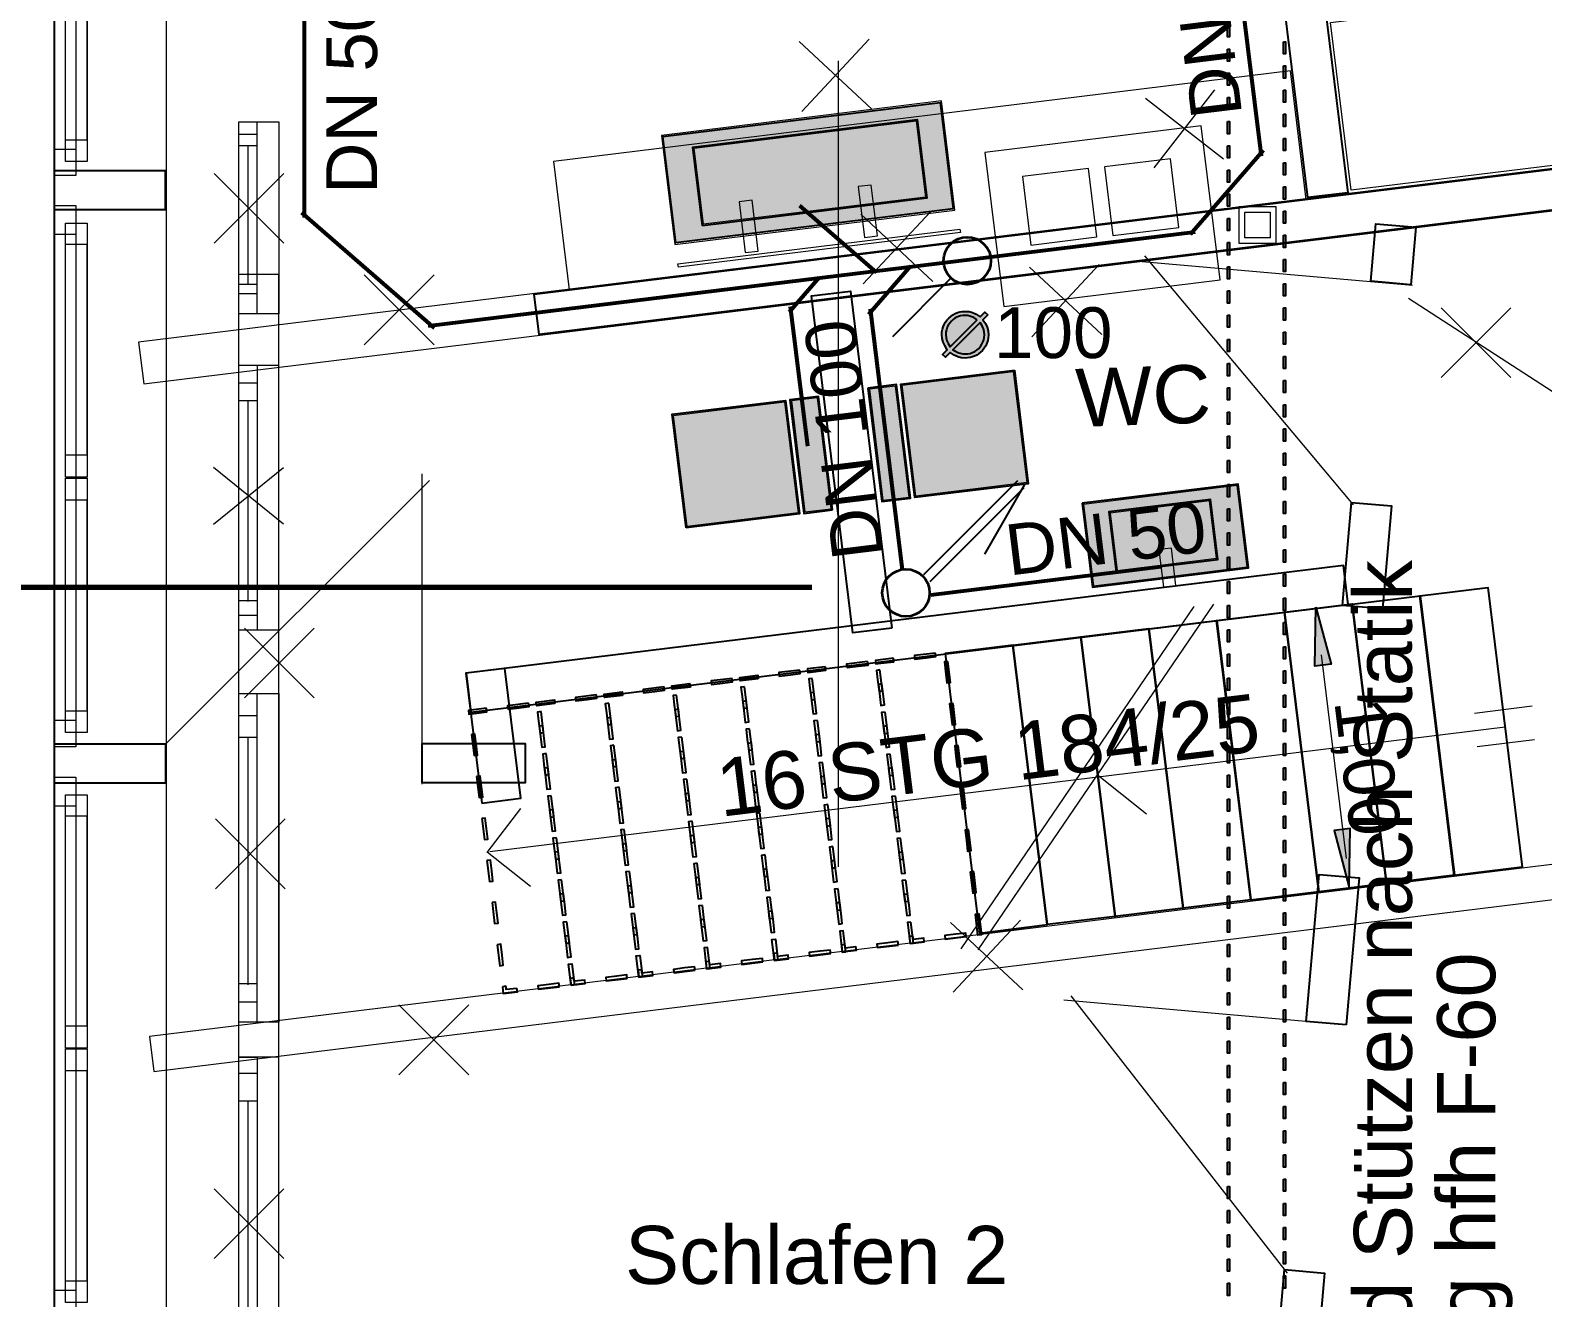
# Model space of a CAD drawing. Header units: millimetres. Extents: x 1501 to 41669, y -38 to 29710.
# Drawn here: x 5437 to 10729, y 13522 to 17957 of the extents above; entities that cross this region are included whole.
import ezdxf

# ---------------------------------------------------------------- set-up
doc = ezdxf.new("R2010")
doc.units = ezdxf.units.MM
doc.header["$LTSCALE"] = 50
for name, pattern in [('PDF_56-4_56-4_0-0_0-0', [112.8, 56.4, -56.4, 0, 0]), ('PDF_564-4_176-4_70-6_176-4', [987.8, 564.4, -176.4, 70.6, -176.4]), ('PDF_84-7_84-7_0-0_0-0', [169.4, 84.7, -84.7, 0, 0]), ('PDF_91-7_91-7_0-0_0-0', [183.4, 91.7, -91.7, 0, 0])]:
    doc.linetypes.add(name, pattern=pattern)
for name, color, linetype in [('00_Wand_Bestand', 7, 'Continuous'), ('03_Sanitaer', 5, 'Continuous'), ('05_Linien_stark', 7, 'Continuous'), ('06_Linien_fein', 3, 'Continuous'), ('07_Bemassung', 6, 'Continuous'), ('08_Schnittlinie', 1, 'Continuous'), ('10_Text', 7, 'Continuous')]:
    doc.layers.add(name, color=color, linetype=linetype)
doc.styles.add('PLAN', font='arial.ttf')

msp = doc.modelspace()

# ---------------------------------------------------------------- hatches: boundary and pattern name
at = {"layer": '00_Wand_Bestand'}
for points in [[(8787.5, 16960.4), (8770.6, 16943.3), (8779.7, 16930), (8785.5, 16917.8), (8788.7, 16905), (8789.7, 16890.2), (8789.1, 16880.3), (8787.4, 16870.8), (8784.4, 16861.6), (8780.2, 16852.8), (8774.9, 16844.4), (8768.4, 16836.4), (8762.1, 16830.2), (8755.5, 16824.8), (8748.6, 16820.2), (8741.2, 16816.4), (8733.5, 16813.5), (8725.4, 16811.5), (8717, 16810.2), (8708.1, 16809.8), (8694.3, 16810.8), (8682.1, 16813.9), (8669.9, 16819.8), (8655.9, 16828.9), (8639, 16812.3), (8628.6, 16822.3), (8645.7, 16839), (8636.6, 16853.1), (8630.8, 16865.5), (8627.6, 16878), (8626.6, 16892.1), (8627.1, 16901.3), (8628.5, 16910.2), (8631, 16918.7), (8634.4, 16926.8), (8638.8, 16934.6), (8644.2, 16942), (8650.6, 16949.1), (8657.7, 16955.4), (8665.1, 16960.8), (8672.9, 16965.2), (8681, 16968.7), (8689.5, 16971.1), (8698.4, 16972.6), (8707.6, 16973.1), (8721.8, 16972), (8734.4, 16968.8), (8746.8, 16962.9), (8760.5, 16953.8), (8777.2, 16970.6)], [(8750.4, 16943.7), (8738.1, 16951), (8727.8, 16955.6), (8718.1, 16958.1), (8707.6, 16958.9), (8699.9, 16958.5), (8692.5, 16957.3), (8685.5, 16955.3), (8678.7, 16952.4), (8672.3, 16948.7), (8666.2, 16944.3), (8660.3, 16939), (8654.3, 16932.1), (8649.3, 16924.9), (8645.5, 16917.2), (8642.7, 16909), (8641, 16900.5), (8640.5, 16891.5), (8641.3, 16880.3), (8643.8, 16870.4), (8648.4, 16860.3), (8655.6, 16848.8)], [(8760.8, 16933.7), (8665.7, 16838.8), (8674.1, 16833.4), (8682.5, 16829.3), (8691, 16826.4), (8699.6, 16824.6), (8708.3, 16824), (8717.3, 16824.6), (8725.8, 16826.2), (8733.9, 16828.9), (8741.6, 16832.8), (8748.9, 16837.7), (8755.7, 16843.7), (8761.8, 16850.5), (8766.7, 16857.7), (8770.6, 16865.3), (8773.3, 16873.3), (8775, 16881.8), (8775.5, 16890.7), (8774.7, 16902), (8772.3, 16912.1), (8767.8, 16922.2)], [(9934.9, 15938.6), (9988.4, 15738.7), (9931.3, 15731.7)], [(10052.4, 14957.7), (10056, 15164), (9999, 15157)]]:
    msp.add_hatch(color=7, dxfattribs=at).paths.add_polyline_path(points)
at = {"layer": '03_Sanitaer'}
for points in [[(7696.4, 17212.7), (7650.8, 17584.5), (8621.3, 17703.7), (8666.9, 17331.8)], [(7788.7, 17272.7), (7754.9, 17548), (8540.9, 17644.5), (8574.7, 17369.2)], [(8880.5, 16767.2), (8929.3, 16370.2), (8532.2, 16321.4), (8483.5, 16718.4)], [(8244.1, 16278.7), (8195.4, 16675.7), (8095.2, 16663.5), (8143.9, 16266.4)], [(8368.2, 16704.3), (8417, 16307.3), (8517.1, 16319.5), (8468.4, 16716.6)], [(7731.8, 16215.8), (7683.1, 16612.8), (8080.1, 16661.6), (8128.8, 16264.6)], [(9117.5, 16301.5), (9153.5, 16008.2), (9699.4, 16075.3), (9663.4, 16368.5)], [(9236.4, 16061.6), (9592.4, 16105.3), (9566.6, 16314.9), (9210.7, 16271.2)]]:
    msp.add_hatch(color=7, dxfattribs=at).paths.add_polyline_path(points)

# ---------------------------------------------------------------- linework, layer by layer
at = {"layer": '00_Wand_Bestand'}
for points in [[(8787.5, 16960.4), (8770.6, 16943.3), (8779.7, 16930), (8785.5, 16917.8), (8788.7, 16905), (8789.7, 16890.2), (8789.1, 16880.3), (8787.4, 16870.8), (8784.4, 16861.6), (8780.2, 16852.8), (8774.9, 16844.4), (8768.4, 16836.4), (8762.1, 16830.2), (8755.5, 16824.8), (8748.6, 16820.2), (8741.2, 16816.4), (8733.5, 16813.5), (8725.4, 16811.5), (8717, 16810.2), (8708.1, 16809.8), (8694.3, 16810.8), (8682.1, 16813.9), (8669.9, 16819.8), (8655.9, 16828.9), (8639, 16812.3), (8628.6, 16822.3), (8645.7, 16839), (8636.6, 16853.1), (8630.8, 16865.5), (8627.6, 16878), (8626.6, 16892.1), (8627.1, 16901.3), (8628.5, 16910.2), (8631, 16918.7), (8634.4, 16926.8), (8638.8, 16934.6), (8644.2, 16942), (8650.6, 16949.1), (8657.7, 16955.4), (8665.1, 16960.8), (8672.9, 16965.2), (8681, 16968.7), (8689.5, 16971.1), (8698.4, 16972.6), (8707.6, 16973.1), (8721.8, 16972), (8734.4, 16968.8), (8746.8, 16962.9), (8760.5, 16953.8), (8777.2, 16970.6)], [(8750.4, 16943.7), (8738.1, 16951), (8727.8, 16955.6), (8718.1, 16958.1), (8707.6, 16958.9), (8699.9, 16958.5), (8692.5, 16957.3), (8685.5, 16955.3), (8678.7, 16952.4), (8672.3, 16948.7), (8666.2, 16944.3), (8660.3, 16939), (8654.3, 16932.1), (8649.3, 16924.9), (8645.5, 16917.2), (8642.7, 16909), (8641, 16900.5), (8640.5, 16891.5), (8641.3, 16880.3), (8643.8, 16870.4), (8648.4, 16860.3), (8655.6, 16848.8)], [(8760.8, 16933.7), (8665.7, 16838.8), (8674.1, 16833.4), (8682.5, 16829.3), (8691, 16826.4), (8699.6, 16824.6), (8708.3, 16824), (8717.3, 16824.6), (8725.8, 16826.2), (8733.9, 16828.9), (8741.6, 16832.8), (8748.9, 16837.7), (8755.7, 16843.7), (8761.8, 16850.5), (8766.7, 16857.7), (8770.6, 16865.3), (8773.3, 16873.3), (8775, 16881.8), (8775.5, 16890.7), (8774.7, 16902), (8772.3, 16912.1), (8767.8, 16922.2)], [(9934.9, 15938.6), (9988.4, 15738.7), (9931.3, 15731.7)], [(10052.4, 14957.7), (10056, 15164), (9999, 15157)]]:
    msp.add_lwpolyline(points, close=True, dxfattribs=at)
at = {"layer": '03_Sanitaer'}
for points in [[(7696.4, 17212.7), (7650.8, 17584.5), (8621.3, 17703.7), (8666.9, 17331.8)], [(7788.7, 17272.7), (7754.9, 17548), (8540.9, 17644.5), (8574.7, 17369.2)], [(8880.5, 16767.2), (8929.3, 16370.2), (8532.2, 16321.4), (8483.5, 16718.4)], [(8244.1, 16278.7), (8195.4, 16675.7), (8095.2, 16663.5), (8143.9, 16266.4)], [(8368.2, 16704.3), (8417, 16307.3), (8517.1, 16319.5), (8468.4, 16716.6)], [(7731.8, 16215.8), (7683.1, 16612.8), (8080.1, 16661.6), (8128.8, 16264.6)], [(9117.5, 16301.5), (9153.5, 16008.2), (9699.4, 16075.3), (9663.4, 16368.5)], [(9236.4, 16061.6), (9592.4, 16105.3), (9566.6, 16314.9), (9210.7, 16271.2)]]:
    msp.add_lwpolyline(points, close=True, dxfattribs=at)
at = {"layer": '05_Linien_stark', "lineweight": 53}
for p, q in [((6396.3, 17300.9), (6396.3, 18532.2)), ((6385.8, 17318.8), (6850, 16915.3)), ((8128.1, 17343.7), (8396.9, 17110)), ((8371, 16963.6), (8517.9, 17132.5)), ((8093.9, 16971.5), (8199.2, 17092.6)), ((8157.6, 16501.1), (8097.6, 16990.2)), ((8488.7, 16069), (8376.6, 16981.7)), ((8587.8, 15981.9), (9394.4, 16080.9))]:
    msp.add_line(p, q, dxfattribs=at)
at = {"layer": '05_Linien_stark', "lineweight": 25}
for p, q in [((8454.7, 16885.5), (8656.8, 17087.6)), ((8586.3, 16028.5), (8915, 16357.2)), ((8777.1, 16123.9), (8917.6, 16367.1))]:
    msp.add_line(p, q, dxfattribs=at)
at = {"layer": '05_Linien_stark', "lineweight": 15}
for p, q in [((9953.8, 15771.7), (10041.4, 15058.5)), ((10692.1, 15591.4), (10491, 15566.7)), ((10700.9, 15473.9), (10499.8, 15449.2))]:
    msp.add_line(p, q, dxfattribs=at)
at = {"layer": '05_Linien_stark', "lineweight": 20}
for points in [[(5521, 19335.4), (5596.1, 19335.4), (5596.1, 17539.6), (5521, 17539.6)], [(5521.4, 19356.5), (5913.2, 19356.5), (5913.2, 7453), (5521.4, 7453)], [(5521, 19235.3), (5596.1, 19235.3), (5596.1, 17447.9), (5521, 17447.9)], [(5560.8, 18384.7), (5635.8, 18384.7), (5635.8, 17497.9), (5560.8, 17497.9)], [(5560.5, 18309.1), (5635.5, 18309.1), (5635.5, 17571.9), (5560.5, 17571.9)], [(5521, 17343.9), (5596.1, 17343.9), (5596.1, 15541.4), (5521, 15541.4)], [(5560.8, 17282), (5635.8, 17282), (5635.8, 16392.7), (5560.8, 16392.7)], [(5521, 17243.4), (5596.1, 17243.4), (5596.1, 15449.4), (5521, 15449.4)], [(5560.5, 17207.8), (5635.5, 17207.8), (5635.5, 16469.4), (5560.5, 16469.4)], [(5560.8, 16389.6), (5635.8, 16389.6), (5635.8, 15499.6), (5560.8, 15499.6)], [(5560.5, 16313.8), (5635.5, 16313.8), (5635.5, 15573.8), (5560.5, 15573.8)], [(5521, 15343.6), (5596.1, 15343.6), (5596.1, 13547.8), (5521, 13547.8)], [(5521, 15243.5), (5596.1, 15243.5), (5596.1, 13456.1), (5521, 13456.1)], [(5560.8, 15281.9), (5635.8, 15281.9), (5635.8, 14395.9), (5560.8, 14395.9)], [(5560.5, 15208), (5635.5, 15208), (5635.5, 14472.4), (5560.5, 14472.4)], [(5560.8, 14392.8), (5635.8, 14392.8), (5635.8, 13506.1), (5560.8, 13506.1)], [(5560.5, 14317.3), (5635.5, 14317.3), (5635.5, 13580.1), (5560.5, 13580.1)]]:
    msp.add_lwpolyline(points, close=True, dxfattribs=at)
at = {"layer": '05_Linien_stark', "lineweight": 18}
for points in [[(12359.8, 18274.7), (12431.9, 17688), (10058.5, 17396.5), (9986.5, 17983.3)], [(7645.9, 17588.8), (7692.8, 17207), (8672.7, 17327.3), (8625.8, 17709.1)], [(7792.5, 17277.6), (7759.8, 17544.1), (8537.1, 17639.6), (8569.8, 17373.1)], [(8355.6, 17231.9), (8401.3, 17237.5), (8379.5, 17415), (8333.8, 17409.4)], [(7938.9, 17178.6), (7984.5, 17184.2), (7962.7, 17361.7), (7917.1, 17356.1)], [(8876.7, 16762.3), (8924.4, 16374), (8536.1, 16326.3), (8488.4, 16714.6)], [(8239.2, 16282.6), (8191.6, 16670.8), (8100.1, 16659.6), (8147.8, 16271.3)], [(8373.1, 16700.4), (8420.8, 16312.2), (8512.2, 16323.4), (8464.6, 16711.6)], [(7735.7, 16220.7), (7688, 16609), (8076.3, 16656.7), (8123.9, 16268.4)], [(9240.2, 16066.5), (9587.5, 16109.2), (9562.8, 16310), (9215.6, 16267.4)]]:
    msp.add_lwpolyline(points, close=True, dxfattribs=at)
at = {"layer": '05_Linien_stark', "lineweight": 25}
for points in [[(10047.4, 17388), (9907.9, 17370.9), (9812, 18151.3), (9951.6, 18168.4)], [(5521.9, 17465.5), (5909.5, 17465.5), (5909.5, 17327.9), (5521.9, 17327.9)], [(10267.4, 17066.2), (10127.3, 17078.4), (10144.9, 17279.7), (10284.9, 17267.5)], [(8452.3, 15864.5), (8315.7, 15847.8), (8170.9, 17027.2), (8307.5, 17044)], [(10168.5, 15932.2), (10028.4, 15944.4), (10060, 16304.8), (10200, 16292.5)], [(10419.4, 14999.9), (10299.3, 15977.8), (10536.6, 16007), (10656.7, 15029)], [(9945.7, 14942.2), (9825.6, 15920.2), (10062.9, 15949.3), (10183, 14971.3)], [(10182.9, 14971.3), (10062.9, 15949.2), (10300.1, 15978.4), (10420.2, 15000.4)], [(8995.7, 14827.4), (8875.6, 15805.4), (9112.9, 15834.5), (9233, 14856.5)], [(9233.4, 14856.2), (9113.3, 15834.1), (9350.6, 15863.3), (9470.7, 14885.3)], [(8996, 14827.4), (8875.9, 15805.3), (8638.6, 15776.2), (8758.7, 14798.2)], [(7016.7, 15252.8), (7153.3, 15269.6), (7097.6, 15723.7), (6960.9, 15707)], [(5522.2, 15460.5), (5909.8, 15460.5), (5909.8, 15322.8), (5522.2, 15322.8)], [(6807.9, 15460.9), (7168.7, 15460.9), (7168.7, 15323.2), (6807.9, 15323.2)], [(10041.5, 14476.5), (9901.5, 14488.8), (9946.5, 15003.1), (10086.5, 14990.8)]]:
    msp.add_lwpolyline(points, close=True, dxfattribs=at)
at = {"layer": '05_Linien_stark', "lineweight": 15}
for points in [[(6167, 17636.2), (6307.1, 17636.2), (6307.1, 16964.2), (6167, 16964.2)], [(6167.2, 17636.1), (6230.1, 17636.1), (6230.1, 16964.1), (6167.2, 16964.1)], [(6167.2, 17592.9), (6230.1, 17592.9), (6230.1, 17034.7), (6167.2, 17034.7)], [(8777.2, 17528.7), (8843.3, 16990.1), (9600.5, 17083.1), (9534.4, 17621.7)], [(6167.2, 17553.2), (6230.1, 17553.2), (6230.1, 17067), (6167.2, 17067)], [(8908.9, 17445), (8938.3, 17205), (9169, 17233.3), (9139.5, 17473.3)], [(9195.6, 17478.6), (9225.1, 17238.6), (9455.8, 17266.9), (9426.3, 17506.9)], [(6166.3, 17103.5), (6305.6, 17103.5), (6305.6, 7017.4), (6166.3, 7017.4)], [(6166.6, 16784.9), (6305.5, 16784.9), (6305.5, 15858), (6166.6, 15858)], [(6166.8, 16785.1), (6230.7, 16785.1), (6230.7, 15857.7), (6166.8, 15857.7)], [(6166.9, 16723), (6230.7, 16723), (6230.7, 15909.2), (6166.9, 15909.2)], [(6166.9, 16661.2), (6230.7, 16661.2), (6230.7, 15960.9), (6166.9, 15960.9)], [(6166.3, 15636.1), (6230.1, 15636.1), (6230.1, 14486.5), (6166.3, 14486.5)], [(6167.2, 15636.3), (6306.9, 15636.3), (6306.9, 14486.4), (6167.2, 14486.4)], [(6167.1, 15559.7), (6230.1, 15559.7), (6230.1, 14556.7), (6167.1, 14556.7)], [(6166.3, 15483.1), (6230.1, 15483.1), (6230.1, 14620), (6166.3, 14620)], [(5854.2, 14435.9), (5869.1, 14313.9), (11137.2, 14960.7), (11122.3, 15082.7)], [(6166.3, 14365.2), (6305.3, 14365.2), (6305.3, 13190.7), (6166.3, 13190.7)], [(6166.7, 14364.2), (6231.1, 14364.2), (6231.1, 13191), (6166.7, 13191)], [(6166.4, 14308.4), (6231.1, 14308.4), (6231.1, 13291.6), (6166.4, 13291.6)], [(6166.3, 14210.6), (6231.1, 14210.6), (6231.1, 13329.4), (6166.3, 13329.4)]]:
    msp.add_lwpolyline(points, close=True, dxfattribs=at)
at = {"layer": '05_Linien_stark', "lineweight": 35}
for centre in [(8715.5, 17150.1), (8501.1, 15988.3)]:
    msp.add_circle(centre, 82.8, dxfattribs=at)
at = {"layer": '06_Linien_fein', "lineweight": 9}
for p, q in [((5597.7, 17568.5), (5597.7, 18311.4)), ((6199, 17066.6), (6199, 17550)), ((5597.7, 16467.2), (5597.7, 17210.7)), ((6199.7, 15957.7), (6199.7, 16659.7)), ((6834.1, 16381.7), (5911.9, 15459.5)), ((6806.7, 16404.3), (6806.7, 15318.5)), ((5597.7, 15570.4), (5597.7, 16316)), ((6199, 14617.2), (6199, 15481.1)), ((5597.7, 14470.1), (5597.7, 15210.9)), ((5597.7, 13576.7), (5597.7, 14319.5)), ((6200, 13326.7), (6200, 14212.4))]:
    msp.add_line(p, q, dxfattribs=at)
at = {"layer": '06_Linien_fein', "lineweight": 5}
for p, q in [((8380.4, 17681.4), (8127.8, 17916.9)), ((8380.4, 17681.4), (8127.8, 17916.9)), ((8136.3, 17672.8), (8371.9, 17925.4)), ((8136.3, 17672.8), (8371.9, 17925.4)), ((9369.5, 17475.5), (9582.2, 17747.7)), ((9369.5, 17475.5), (9582.2, 17747.7)), ((6080.2, 17211.4), (6324.4, 17455.7)), ((6324.4, 17211.4), (6080.2, 17455.7)), ((6080.2, 17211.4), (6324.4, 17455.7)), ((6324.4, 17211.4), (6080.2, 17455.7)), ((8595.4, 17077.5), (8342.7, 17313)), ((8595.4, 17077.5), (8342.7, 17313)), ((8351.3, 17068.9), (8586.9, 17321.6)), ((8351.3, 17068.9), (8586.9, 17321.6)), ((6605.6, 16856), (6849.8, 17100.3)), ((6849.8, 16856), (6605.6, 17100.3)), ((6605.6, 16856), (6849.8, 17100.3)), ((6849.8, 16856), (6605.6, 17100.3)), ((9186.2, 16892.5), (8933.6, 17128.1)), ((9186.2, 16892.5), (8933.6, 17128.1)), ((8942.1, 16884), (9177.7, 17136.6)), ((8942.1, 16884), (9177.7, 17136.6)), ((10373.5, 16741.2), (10617.8, 16985.4)), ((10617.8, 16741.2), (10373.5, 16985.4)), ((10373.5, 16741.2), (10617.8, 16985.4)), ((10617.8, 16741.2), (10373.5, 16985.4)), ((6078.5, 16228.2), (6322.7, 16426.7)), ((6322.7, 16228.2), (6078.5, 16426.7)), ((6078.5, 16228.2), (6322.7, 16426.7)), ((6322.7, 16228.2), (6078.5, 16426.7)), ((6186.6, 15621), (6430.9, 15865.2)), ((6430.9, 15621), (6186.6, 15865.2)), ((6186.6, 15621), (6430.9, 15865.2)), ((6430.9, 15621), (6186.6, 15865.2)), ((6085.3, 14953), (6329.5, 15197.2)), ((6329.5, 14953), (6085.3, 15197.2)), ((6085.3, 14953), (6329.5, 15197.2)), ((6329.5, 14953), (6085.3, 15197.2)), ((8665.8, 14591.1), (8901.4, 14843.7)), ((8665.8, 14591.1), (8901.4, 14843.7)), ((6726.8, 14302.2), (6971.1, 14546.4)), ((6971.1, 14302.2), (6726.8, 14546.4)), ((6726.8, 14302.2), (6971.1, 14546.4)), ((6971.1, 14302.2), (6726.8, 14546.4)), ((6080.3, 13659.4), (6324.5, 13903.7)), ((6324.5, 13659.4), (6080.3, 13903.7)), ((6080.3, 13659.4), (6324.5, 13903.7)), ((6324.5, 13659.4), (6080.3, 13903.7))]:
    msp.add_line(p, q, dxfattribs=at)
at = {"layer": '06_Linien_fein', "lineweight": 13}
for p, q in [((9577, 15948.4), (8752.3, 14738.9)), ((9343, 15213.8), (9170.5, 15351.9))]:
    msp.add_line(p, q, dxfattribs=at)
at = {"layer": '06_Linien_fein', "lineweight": 9}
msp.add_lwpolyline([(7704.8, 17127.4), (7703.2, 17139.9), (8690, 17261), (8691.5, 17248.6)], close=True, dxfattribs=at)
at = {"layer": '07_Bemassung', "lineweight": 15}
for p, q in [((5523.1, 2480.9), (5523.1, 29710.1)), ((7045.6, 15083.8), (10597.6, 15519.9))]:
    msp.add_line(p, q, dxfattribs=at)
at = {"layer": '07_Bemassung', "linetype": 'PDF_56-4_56-4_0-0_0-0', "lineweight": 9}
for p, q in [((5529.3, 20091.5), (11010.2, 16532.2)), ((8265.7, 9390.1), (8265.7, 18307.1))]:
    msp.add_line(p, q, dxfattribs=at)
at = {"layer": '07_Bemassung', "lineweight": 53}
for p, q in [((9745.1, 17515.6), (9519, 19357.2)), ((9750.8, 17535.6), (9495.8, 17242.2)), ((9513.4, 17250.4), (6829.2, 16920.8))]:
    msp.add_line(p, q, dxfattribs=at)
at = {"layer": '07_Bemassung', "lineweight": 5}
for p, q in [((9611.9, 17505.3), (9339.7, 17717.9)), ((9611.9, 17505.3), (9339.7, 17717.9)), ((8909.9, 14599.7), (8657.3, 14835.2)), ((8909.9, 14599.7), (8657.3, 14835.2))]:
    msp.add_line(p, q, dxfattribs=at)
at = {"layer": '07_Bemassung', "lineweight": 9}
for p, q in [((10273, 17064.1), (9301.4, 17149.1)), ((9335.6, 17167.3), (10066.1, 16296.7)), ((10019.6, 14478.6), (9053.6, 14563.1)), ((9077.7, 14578.4), (9835.3, 13608.7))]:
    msp.add_line(p, q, dxfattribs=at)
at = {"layer": '07_Bemassung', "lineweight": 13}
msp.add_line((9508.5, 15940), (8692.7, 14743.4), dxfattribs=at)
at = {"layer": '07_Bemassung', "linetype": 'PDF_84-7_84-7_0-0_0-0', "lineweight": 15}
for p, q in [((7035.5, 15080.3), (7153.2, 15233.7)), ((7036.1, 15082.6), (7187.3, 14962.3))]:
    msp.add_line(p, q, dxfattribs=at)
at = {"layer": '07_Bemassung'}
for points in [[(9626.2, 17975.6), (9633.3, 17975.6), (9633.3, 17933.3), (9626.2, 17933.3)], [(9626.2, 17890.9), (9633.3, 17890.9), (9633.3, 17848.6), (9626.2, 17848.6)], [(9822.2, 17916.4), (9829.2, 17916.4), (9829.2, 17874.1), (9822.2, 17874.1)], [(9626.2, 17806.3), (9633.3, 17806.3), (9633.3, 17763.9), (9626.2, 17763.9)], [(9822.2, 17831.7), (9829.2, 17831.7), (9829.2, 17789.4), (9822.2, 17789.4)], [(9822.2, 17747.1), (9829.2, 17747.1), (9829.2, 17704.7), (9822.2, 17704.7)], [(9626.2, 17721.6), (9633.3, 17721.6), (9633.3, 17679.3), (9626.2, 17679.3)], [(9626.2, 17636.9), (9633.3, 17636.9), (9633.3, 17594.6), (9626.2, 17594.6)], [(9822.2, 17662.4), (9829.2, 17662.4), (9829.2, 17620.1), (9822.2, 17620.1)], [(9822.2, 17577.7), (9829.2, 17577.7), (9829.2, 17535.4), (9822.2, 17535.4)], [(9626.2, 17552.3), (9633.3, 17552.3), (9633.3, 17509.9), (9626.2, 17509.9)], [(9626.2, 17467.6), (9633.3, 17467.6), (9633.3, 17425.3), (9626.2, 17425.3)], [(9822.2, 17493.1), (9829.2, 17493.1), (9829.2, 17450.8), (9822.2, 17450.8)], [(9626.2, 17383), (9633.3, 17383), (9633.3, 17340.7), (9626.2, 17340.7)], [(9822.2, 17408.4), (9829.2, 17408.4), (9829.2, 17366.1), (9822.2, 17366.1)], [(9822.2, 17323.7), (9829.2, 17323.7), (9829.2, 17281.4), (9822.2, 17281.4)], [(9626.2, 17298.3), (9633.3, 17298.3), (9633.3, 17255.9), (9626.2, 17255.9)], [(9626.2, 17213.6), (9633.3, 17213.6), (9633.3, 17171.3), (9626.2, 17171.3)], [(9822.2, 17239.1), (9829.2, 17239.1), (9829.2, 17196.7), (9822.2, 17196.7)], [(9822.2, 17154.4), (9829.2, 17154.4), (9829.2, 17112.1), (9822.2, 17112.1)], [(9626.2, 17128.9), (9633.3, 17128.9), (9633.3, 17086.6), (9626.2, 17086.6)], [(9626.2, 17044.3), (9633.3, 17044.3), (9633.3, 17001.9), (9626.2, 17001.9)], [(9822.2, 17069.7), (9829.2, 17069.7), (9829.2, 17027.4), (9822.2, 17027.4)], [(9626.2, 16959.6), (9633.3, 16959.6), (9633.3, 16917.3), (9626.2, 16917.3)], [(9822.2, 16985.1), (9829.2, 16985.1), (9829.2, 16942.7), (9822.2, 16942.7)], [(9822.2, 16900.4), (9829.2, 16900.4), (9829.2, 16858.1), (9822.2, 16858.1)], [(9626.2, 16874.9), (9633.3, 16874.9), (9633.3, 16832.6), (9626.2, 16832.6)], [(9626.2, 16790.3), (9633.3, 16790.3), (9633.3, 16747.9), (9626.2, 16747.9)], [(9822.2, 16815.7), (9829.2, 16815.7), (9829.2, 16773.4), (9822.2, 16773.4)], [(9822.2, 16731.1), (9829.2, 16731.1), (9829.2, 16688.7), (9822.2, 16688.7)], [(9626.2, 16705.6), (9633.3, 16705.6), (9633.3, 16663.3), (9626.2, 16663.3)], [(9626.2, 16620.9), (9633.3, 16620.9), (9633.3, 16578.6), (9626.2, 16578.6)], [(9822.2, 16646.4), (9829.2, 16646.4), (9829.2, 16604.1), (9822.2, 16604.1)], [(9626.2, 16536.3), (9633.3, 16536.3), (9633.3, 16493.9), (9626.2, 16493.9)], [(9822.2, 16561.7), (9829.2, 16561.7), (9829.2, 16519.4), (9822.2, 16519.4)], [(9822.2, 16477.1), (9829.2, 16477.1), (9829.2, 16434.7), (9822.2, 16434.7)], [(9626.2, 16451.6), (9633.3, 16451.6), (9633.3, 16409.3), (9626.2, 16409.3)], [(9626.2, 16367), (9633.3, 16367), (9633.3, 16324.7), (9626.2, 16324.7)], [(9822.2, 16392.4), (9829.2, 16392.4), (9829.2, 16350.1), (9822.2, 16350.1)], [(9822.2, 16307.7), (9829.2, 16307.7), (9829.2, 16265.4), (9822.2, 16265.4)], [(9626.2, 16282.3), (9633.3, 16282.3), (9633.3, 16240), (9626.2, 16240)], [(9626.2, 16197.7), (9633.3, 16197.7), (9633.3, 16155.3), (9626.2, 16155.3)], [(9822.2, 16223.1), (9829.2, 16223.1), (9829.2, 16180.7), (9822.2, 16180.7)], [(9626.2, 16113), (9633.3, 16113), (9633.3, 16070.7), (9626.2, 16070.7)], [(9822.2, 16138.4), (9829.2, 16138.4), (9829.2, 16096.1), (9822.2, 16096.1)], [(9822.2, 16053.7), (9829.2, 16053.7), (9829.2, 16011.4), (9822.2, 16011.4)], [(9626.2, 16028.3), (9633.3, 16028.3), (9633.3, 15986), (9626.2, 15986)], [(9626.2, 15943.6), (9633.3, 15943.6), (9633.3, 15901.3), (9626.2, 15901.3)], [(9822.2, 15969.1), (9829.2, 15969.1), (9829.2, 15926.7), (9822.2, 15926.7)], [(9822.2, 15884.4), (9829.2, 15884.4), (9829.2, 15842.1), (9822.2, 15842.1)], [(9626.2, 15859), (9633.3, 15859), (9633.3, 15816.7), (9626.2, 15816.7)], [(8604.5, 15777.8), (8531, 15768.8), (8532.5, 15756.5), (8571.7, 15761.4), (8606, 15765.6)], [(9626.2, 15774.3), (9633.3, 15774.3), (9633.3, 15732), (9626.2, 15732)], [(9822.2, 15799.7), (9829.2, 15799.7), (9829.2, 15757.4), (9822.2, 15757.4)], [(8130, 15718.2), (8056.4, 15709.1), (8057.9, 15696.8), (8097.2, 15701.7), (8131.5, 15705.9)], [(8219.8, 15729.9), (8156.5, 15722.1), (8157.8, 15711.9), (8159.8, 15712.1), (8158.1, 15709.9), (8176.1, 15712.1), (8221.3, 15717.7)], [(8366.9, 15748), (8293.3, 15738.9), (8294.9, 15726.7), (8334.1, 15731.5), (8368.4, 15735.7)], [(8457.4, 15759.7), (8394.2, 15752), (8395.4, 15741.7), (8397.4, 15742), (8395.7, 15739.7), (8413.7, 15742), (8458.9, 15747.5)], [(8410.3, 15718.5), (8398.1, 15717), (8402, 15684.6), (8407.1, 15643.4), (8419.3, 15645)], [(8647.9, 15748.3), (8635.6, 15746.8), (8639.6, 15714.5), (8644.7, 15673.3), (8657, 15674.8)], [(7747, 15658.6), (7683.7, 15650.8), (7685.4, 15653.1), (7683.5, 15652.9), (7682.2, 15663.1), (7745.4, 15670.9)], [(7892.5, 15688.9), (7819, 15679.9), (7820.5, 15667.6), (7859.7, 15672.5), (7894, 15676.7)], [(7984.4, 15687.9), (7921.1, 15680.1), (7922.9, 15682.3), (7920.9, 15682.1), (7919.6, 15692.3), (7982.9, 15700.1)], [(8173.4, 15688.6), (8161.1, 15687.1), (8165.1, 15654.8), (8170.2, 15613.6), (8182.4, 15615.1)], [(8404.5, 15668.2), (8413.5, 15594.6), (8425.7, 15596.2), (8421, 15635.2), (8416.7, 15669.7)], [(9626.2, 15689.7), (9633.3, 15689.7), (9633.3, 15647.4), (9626.2, 15647.4)], [(9822.2, 15715), (9829.2, 15715), (9829.2, 15672.7), (9822.2, 15672.7)], [(7272.4, 15601.2), (7209.2, 15593.4), (7210.9, 15595.7), (7208.9, 15595.4), (7207.7, 15605.7), (7271, 15613.5)], [(7418, 15631.5), (7344.5, 15622.5), (7346, 15610.2), (7385.2, 15615.1), (7419.5, 15619.3)], [(7509.7, 15629.5), (7446.5, 15621.7), (7448.2, 15623.9), (7446.2, 15623.7), (7445, 15633.9), (7508.2, 15641.7)], [(7655.3, 15659.8), (7581.8, 15650.7), (7583.3, 15638.5), (7622.5, 15643.3), (7656.8, 15647.5)], [(7698.7, 15630.3), (7686.5, 15628.8), (7690.4, 15596.4), (7695.5, 15555.2), (7707.7, 15556.7)], [(7935.9, 15659.4), (7923.7, 15657.9), (7927.6, 15625.6), (7932.7, 15584.4), (7945, 15585.9)], [(8166.8, 15638.4), (8175.9, 15564.8), (8188.1, 15566.3), (8183.3, 15605.4), (8179.1, 15639.8)], [(9822.2, 15630.4), (9829.2, 15630.4), (9829.2, 15588.1), (9822.2, 15588.1)], [(7033.7, 15584.3), (6970.5, 15576.6), (6971.7, 15566.2), (6973.7, 15566.5), (6972, 15564.3), (6990, 15566.5), (7035.2, 15572)], [(7180.8, 15602.4), (7107.3, 15593.3), (7108.8, 15581.1), (7148, 15585.9), (7182.3, 15590.1)], [(7224.2, 15572.8), (7212, 15571.4), (7215.9, 15539), (7221, 15497.8), (7233.2, 15499.3)], [(7461.4, 15602), (7449.2, 15600.5), (7453.2, 15568.2), (7458.2, 15527), (7470.5, 15528.5)], [(7692.5, 15579.3), (7701.5, 15505.8), (7713.8, 15507.3), (7709, 15546.3), (7704.7, 15580.8)], [(7930, 15608.5), (7938.9, 15535), (7951.2, 15536.5), (7946.4, 15575.5), (7942.2, 15610)], [(8428.4, 15571.4), (8416.1, 15569.9), (8420.5, 15534.1), (8425.1, 15496.4), (8437.4, 15497.9)], [(8666, 15601.2), (8653.7, 15599.7), (8658.1, 15564), (8662.7, 15526.2), (8675, 15527.7)], [(9626.2, 15605), (9633.3, 15605), (9633.3, 15562.7), (9626.2, 15562.7)], [(7218, 15521.9), (7227, 15448.4), (7239.3, 15449.9), (7234.5, 15488.9), (7230.3, 15523.4)], [(7455.3, 15550.2), (7464.3, 15476.6), (7476.6, 15478.1), (7471.8, 15517.2), (7467.5, 15551.6)], [(7954, 15512.4), (7941.7, 15510.9), (7946.1, 15475.1), (7950.8, 15437.3), (7963, 15438.8)], [(8191.4, 15541.6), (8179.2, 15540.1), (8183.6, 15504.3), (8188.2, 15466.6), (8200.5, 15468)], [(8422.5, 15521.1), (8431.6, 15447.6), (8443.8, 15449.1), (8439.2, 15486.6), (8434.8, 15522.6)], [(9626.2, 15520.3), (9633.3, 15520.3), (9633.3, 15478), (9626.2, 15478)], [(9822.2, 15545.7), (9829.2, 15545.7), (9829.2, 15503.4), (9822.2, 15503.4)], [(6980.8, 15492.7), (6989.8, 15419.2), (7002, 15420.7), (6997.3, 15459.7), (6993, 15494.2)], [(7479.5, 15454.9), (7467.2, 15453.5), (7471.6, 15417.7), (7476.3, 15379.9), (7488.5, 15381.4)], [(7716.8, 15483.2), (7704.5, 15481.7), (7708.9, 15445.9), (7713.6, 15408.2), (7725.8, 15409.7)], [(7948, 15461.4), (7957, 15387.9), (7969.3, 15389.4), (7964.7, 15426.9), (7960.3, 15463)], [(8184.9, 15491.3), (8193.9, 15417.8), (8206.2, 15419.2), (8201.6, 15456.8), (8197.1, 15492.8)], [(8684, 15454.2), (8671.8, 15452.7), (8676.2, 15416.3), (8680.8, 15379.1), (8693, 15380.7)], [(9822.2, 15461), (9829.2, 15461), (9829.2, 15418.7), (9822.2, 15418.7)], [(7242.3, 15425.8), (7230, 15424.3), (7234.4, 15388.5), (7239, 15350.8), (7251.3, 15352.3)], [(7473.3, 15403.1), (7482.3, 15329.5), (7494.6, 15331.1), (7490, 15368.5), (7485.6, 15404.6)], [(7710.6, 15432.2), (7719.6, 15358.7), (7731.8, 15360.2), (7727.2, 15397.7), (7722.8, 15433.7)], [(8446.4, 15424.4), (8434.1, 15422.8), (8438.6, 15386.4), (8443.2, 15349.3), (8455.4, 15350.8)], [(9626.2, 15435.7), (9633.3, 15435.7), (9633.3, 15393.3), (9626.2, 15393.3)], [(7236, 15374.8), (7245.1, 15301.3), (7257.3, 15302.8), (7252.7, 15340.3), (7248.3, 15376.3)], [(7972, 15365.3), (7959.8, 15363.8), (7964.3, 15327.4), (7968.8, 15290.3), (7981.1, 15291.8)], [(8209.5, 15394.5), (8197.3, 15393), (8201.7, 15356.6), (8206.3, 15319.5), (8218.5, 15321)], [(8440.6, 15374.1), (8449.6, 15300.5), (8461.9, 15302), (8457.3, 15339), (8452.8, 15375.6)], [(9626.2, 15351), (9633.3, 15351), (9633.3, 15308.7), (9626.2, 15308.7)], [(9822.2, 15376.4), (9829.2, 15376.4), (9829.2, 15334.1), (9822.2, 15334.1)], [(6998.8, 15345.7), (7007.9, 15272.1), (7020.1, 15273.7), (7015.5, 15311.1), (7011.1, 15347.2)], [(7497.6, 15307.9), (7485.3, 15306.4), (7489.8, 15270), (7494.3, 15232.9), (7506.6, 15234.4)], [(7734.8, 15336.1), (7722.6, 15334.7), (7727.1, 15298.2), (7731.6, 15261.1), (7743.9, 15262.6)], [(7966, 15314.4), (7975.1, 15240.8), (7987.3, 15242.4), (7982.8, 15279.3), (7978.3, 15315.9)], [(8203, 15344.2), (8212, 15270.7), (8224.2, 15272.2), (8219.7, 15309.2), (8215.2, 15345.7)], [(8702.1, 15307.1), (8689.8, 15305.6), (8694.3, 15268.8), (8698.9, 15232.1), (8711.1, 15233.6)], [(7260.3, 15278.7), (7248.1, 15277.2), (7252.5, 15240.8), (7257.1, 15203.7), (7269.4, 15205.2)], [(7491.4, 15256), (7500.4, 15182.5), (7512.6, 15184), (7508.1, 15221), (7503.6, 15257.5)], [(7728.6, 15285.2), (7737.6, 15211.6), (7749.9, 15213.2), (7745.4, 15250.1), (7740.9, 15286.7)], [(8227.6, 15247.4), (8215.3, 15246), (8219.8, 15209.1), (8224.3, 15172.4), (8236.6, 15173.9)], [(8464.5, 15277.3), (8452.2, 15275.8), (8456.7, 15239), (8461.2, 15202.3), (8473.5, 15203.7)], [(9626.2, 15266.3), (9633.3, 15266.3), (9633.3, 15224), (9626.2, 15224)], [(9822.2, 15291.7), (9829.2, 15291.7), (9829.2, 15249.4), (9822.2, 15249.4)], [(7016.9, 15198.6), (7025.9, 15125.1), (7038.2, 15126.6), (7033.6, 15163.5), (7029.1, 15200.1)], [(7254.1, 15227.8), (7263.1, 15154.2), (7275.4, 15155.8), (7270.8, 15192.7), (7266.3, 15229.3)], [(7752.9, 15189.1), (7740.6, 15187.6), (7745.1, 15150.8), (7749.6, 15114.1), (7761.9, 15115.5)], [(7990.1, 15218.2), (7977.9, 15216.8), (7982.4, 15179.9), (7986.9, 15143.2), (7999.1, 15144.7)], [(8221, 15197.2), (8230.1, 15123.6), (8242.3, 15125.1), (8237.8, 15161.7), (8233.3, 15198.7)], [(8458.6, 15227), (8467.7, 15153.5), (8479.9, 15155), (8475.4, 15191.6), (8470.9, 15228.5)], [(9822.2, 15207), (9829.2, 15207), (9829.2, 15164.7), (9822.2, 15164.7)], [(7515.6, 15160.8), (7503.3, 15159.3), (7507.9, 15122.5), (7512.4, 15085.8), (7524.6, 15087.3)], [(7746.6, 15138.1), (7755.7, 15064.6), (7768, 15066.1), (7763.5, 15102.7), (7758.9, 15139.6)], [(7984.1, 15167.3), (7993.1, 15093.8), (8005.4, 15095.3), (8000.9, 15131.9), (7996.3, 15168.8)], [(8720.1, 15160.1), (8707.9, 15158.5), (8712.5, 15121.3), (8716.9, 15085), (8729.2, 15086.5)], [(9626.2, 15181.6), (9633.3, 15181.6), (9633.3, 15139.3), (9626.2, 15139.3)], [(7278.4, 15131.7), (7266.1, 15130.2), (7270.6, 15093.4), (7275.2, 15056.6), (7287.4, 15058.1)], [(7509.4, 15108.9), (7518.5, 15035.4), (7530.7, 15036.9), (7526.2, 15073.5), (7521.7, 15110.5)], [(8245.6, 15100.4), (8233.4, 15098.9), (8237.9, 15061.7), (8242.4, 15025.4), (8254.6, 15026.9)], [(8482.5, 15130.2), (8470.3, 15128.7), (8474.8, 15091.5), (8479.3, 15055.2), (8491.6, 15056.7)], [(9626.2, 15097), (9633.3, 15097), (9633.3, 15054.7), (9626.2, 15054.7)], [(9822.2, 15122.4), (9829.2, 15122.4), (9829.2, 15080.1), (9822.2, 15080.1)], [(7034.9, 15051.5), (7043.9, 14978), (7056.2, 14979.5), (7051.7, 15016.1), (7047.2, 15053.1)], [(7272.2, 15080.7), (7281.2, 15007.2), (7293.4, 15008.7), (7288.9, 15045.3), (7284.4, 15082.2)], [(7771, 15042), (7758.7, 15040.5), (7763.3, 15003.3), (7767.7, 14967), (7780, 14968.5)], [(8008.2, 15071.2), (7995.9, 15069.7), (8000.5, 15032.5), (8005, 14996.2), (8017.2, 14997.6)], [(8239.1, 15050.1), (8248.1, 14976.6), (8260.4, 14978.1), (8255.9, 15014.2), (8251.3, 15051.6)], [(8476.7, 15079.9), (8485.7, 15006.4), (8498, 15007.9), (8493.5, 15044), (8489, 15081.4)], [(9822.2, 15037.7), (9829.2, 15037.7), (9829.2, 14995.4), (9822.2, 14995.4)], [(7296.4, 14984.6), (7284.2, 14983.1), (7288.8, 14945.9), (7293.2, 14909.6), (7305.5, 14911.1)], [(7533.7, 15013.8), (7521.4, 15012.3), (7526, 14975), (7530.4, 14938.7), (7542.7, 14940.2)], [(7764.7, 14991), (7773.7, 14917.5), (7786, 14919), (7781.6, 14955.1), (7777, 14992.6)], [(8002.2, 15020.3), (8011.2, 14946.7), (8023.4, 14948.3), (8019, 14984.4), (8014.4, 15021.8)], [(8500.6, 14983.1), (8488.3, 14981.7), (8493, 14943.6), (8497.4, 14908.1), (8509.6, 14909.6)], [(8738.2, 15013), (8726, 15011.5), (8730.6, 14973.4), (8735, 14938), (8747.2, 14939.5)], [(9626.2, 15012.3), (9633.3, 15012.3), (9633.3, 14969.9), (9626.2, 14969.9)], [(7290.2, 14933.6), (7299.3, 14860.1), (7311.5, 14861.6), (7307.1, 14897.7), (7302.5, 14935.2)], [(7527.5, 14961.9), (7536.5, 14888.4), (7548.8, 14889.9), (7544.3, 14926), (7539.7, 14963.4)], [(8263.7, 14953.3), (8251.4, 14951.8), (8256.1, 14913.8), (8260.4, 14878.3), (8272.7, 14879.8)], [(8494.7, 14932.9), (8503.8, 14859.4), (8516, 14860.8), (8511.8, 14895.6), (8507, 14934.4)], [(9626.2, 14927.6), (9633.3, 14927.6), (9633.3, 14885.3), (9626.2, 14885.3)], [(9822.2, 14953), (9829.2, 14953), (9829.2, 14910.7), (9822.2, 14910.7)], [(7053, 14904.5), (7062, 14831), (7074.3, 14832.5), (7069.9, 14868.6), (7065.3, 14906)], [(7789, 14894.9), (7776.7, 14893.5), (7781.4, 14855.4), (7785.8, 14819.9), (7798, 14821.4)], [(8026.2, 14924.1), (8014, 14922.6), (8018.6, 14884.5), (8023, 14849.1), (8035.3, 14850.6)], [(8020.2, 14873.2), (8029.3, 14799.7), (8041.5, 14801.2), (8037.2, 14836), (8032.5, 14874.7)], [(8257.1, 14903), (8266.1, 14829.5), (8278.4, 14831), (8274.1, 14865.8), (8269.4, 14904.5)], [(7314.5, 14837.6), (7302.3, 14836), (7306.9, 14798), (7311.3, 14762.5), (7323.5, 14764)], [(7551.7, 14866.7), (7539.5, 14865.2), (7544.1, 14827.1), (7548.5, 14791.7), (7560.7, 14793.2)], [(7782.8, 14844), (7791.8, 14770.5), (7804, 14772), (7799.8, 14806.8), (7795, 14845.5)], [(8518.6, 14836.1), (8506.4, 14834.6), (8513, 14780.6), (8515.4, 14761.1), (8527.7, 14762.6)], [(8756.3, 14865.9), (8765.3, 14792.4), (8753, 14790.9), (8744, 14864.4)], [(9626.2, 14843), (9633.3, 14843), (9633.3, 14800.7), (9626.2, 14800.7)], [(9822.2, 14868.4), (9829.2, 14868.4), (9829.2, 14826.1), (9822.2, 14826.1)], [(7308.3, 14786.6), (7317.3, 14713.1), (7329.6, 14714.6), (7325.3, 14749.3), (7320.5, 14788.1)], [(7545.6, 14814.8), (7554.6, 14741.3), (7566.8, 14742.8), (7562.6, 14777.6), (7557.8, 14816.3)], [(8053.3, 14703.5), (8041, 14702), (8032, 14775.6), (8044.3, 14777.1)], [(8290.8, 14732.7), (8281.7, 14806.3), (8269.5, 14804.8), (8276.1, 14750.8), (8278.5, 14731.2)], [(8474.7, 14756.1), (8473.2, 14768.3), (8438, 14764), (8399.6, 14759.3), (8401.2, 14747)], [(8512.8, 14785.8), (8515.8, 14761.8), (8565.2, 14767.8), (8563.8, 14780.1), (8526.5, 14775.5), (8525.8, 14781.4), (8525.1, 14787.3)], [(8712.3, 14785.9), (8710.8, 14798.1), (8675.6, 14793.8), (8637.3, 14789.1), (8638.8, 14776.9)], [(9822.2, 14783.7), (9829.2, 14783.7), (9829.2, 14741.4), (9822.2, 14741.4)], [(7071, 14757.4), (7080.1, 14683.9), (7092.3, 14685.4), (7088.1, 14720.2), (7083.3, 14758.9)], [(7578.8, 14646.1), (7566.6, 14644.6), (7557.5, 14718.1), (7569.8, 14719.7)], [(7816.1, 14674.4), (7807, 14747.9), (7794.8, 14746.4), (7801.4, 14692.4), (7803.8, 14672.9)], [(8038.3, 14726.1), (8041.2, 14702.1), (8090.7, 14708.2), (8089.2, 14720.4), (8052, 14715.8), (8051.3, 14721.8), (8050.5, 14727.7)], [(8237.8, 14726.3), (8236.3, 14738.5), (8201.1, 14734.2), (8162.7, 14729.5), (8164.2, 14717.2)], [(8275.2, 14756), (8278.1, 14731.9), (8327.6, 14738), (8326.1, 14750.3), (8288.9, 14745.7), (8288.2, 14751.6), (8287.5, 14757.5)], [(9626.2, 14758.3), (9633.3, 14758.3), (9633.3, 14716), (9626.2, 14716)], [(7341.6, 14617), (7329.3, 14615.4), (7320.3, 14689), (7332.6, 14690.5)], [(7563.6, 14667.8), (7566.6, 14643.7), (7616, 14649.8), (7614.5, 14662), (7577.3, 14657.5), (7576.6, 14663.4), (7575.9, 14669.3)], [(7763.1, 14667.9), (7761.6, 14680.1), (7726.4, 14675.8), (7688.1, 14671.1), (7689.6, 14658.8)], [(7800.8, 14696.9), (7803.8, 14672.9), (7853.3, 14679), (7851.8, 14691.2), (7814.5, 14686.6), (7813.8, 14692.5), (7813.1, 14698.5)], [(8000.3, 14697), (7998.8, 14709.3), (7963.7, 14705), (7925.3, 14700.3), (7926.8, 14688)], [(9626.2, 14673.6), (9633.3, 14673.6), (9633.3, 14631.3), (9626.2, 14631.3)], [(9822.2, 14699), (9829.2, 14699), (9829.2, 14656.7), (9822.2, 14656.7)], [(7089.1, 14610.4), (7092.1, 14586.3), (7141.5, 14592.4), (7140, 14604.6), (7102.8, 14600.1), (7102.1, 14606), (7101.3, 14611.9)], [(7288.6, 14610.4), (7287.1, 14622.7), (7251.9, 14618.4), (7213.6, 14613.7), (7215.1, 14601.4)], [(7326.3, 14639.5), (7329.3, 14615.5), (7378.8, 14621.5), (7377.3, 14633.8), (7340, 14629.2), (7339.3, 14635.1), (7338.6, 14641)], [(7525.8, 14639.6), (7524.3, 14651.8), (7489.2, 14647.5), (7450.8, 14642.9), (7452.3, 14630.6)], [(9822.2, 14614.4), (9829.2, 14614.4), (9829.2, 14572.1), (9822.2, 14572.1)], [(9626.2, 14589), (9633.3, 14589), (9633.3, 14546.7), (9626.2, 14546.7)], [(9626.2, 14504.3), (9633.3, 14504.3), (9633.3, 14462), (9626.2, 14462)], [(9822.2, 14529.7), (9829.2, 14529.7), (9829.2, 14487.4), (9822.2, 14487.4)], [(9626.2, 14419.6), (9633.3, 14419.6), (9633.3, 14377.3), (9626.2, 14377.3)], [(9822.2, 14445.1), (9829.2, 14445.1), (9829.2, 14402.7), (9822.2, 14402.7)], [(9822.2, 14360.4), (9829.2, 14360.4), (9829.2, 14318.1), (9822.2, 14318.1)], [(9626.2, 14335), (9633.3, 14335), (9633.3, 14292.7), (9626.2, 14292.7)], [(9626.2, 14250.3), (9633.3, 14250.3), (9633.3, 14207.9), (9626.2, 14207.9)], [(9822.2, 14275.7), (9829.2, 14275.7), (9829.2, 14233.4), (9822.2, 14233.4)], [(9822.2, 14191.1), (9829.2, 14191.1), (9829.2, 14148.7), (9822.2, 14148.7)], [(9626.2, 14165.6), (9633.3, 14165.6), (9633.3, 14123.3), (9626.2, 14123.3)], [(9626.2, 14080.9), (9633.3, 14080.9), (9633.3, 14038.6), (9626.2, 14038.6)], [(9822.2, 14106.4), (9829.2, 14106.4), (9829.2, 14064.1), (9822.2, 14064.1)], [(9626.2, 13996.3), (9633.3, 13996.3), (9633.3, 13953.9), (9626.2, 13953.9)], [(9822.2, 14021.8), (9829.2, 14021.8), (9829.2, 13979.4), (9822.2, 13979.4)], [(9822.2, 13937.1), (9829.2, 13937.1), (9829.2, 13894.8), (9822.2, 13894.8)], [(9626.2, 13911.6), (9633.3, 13911.6), (9633.3, 13869.3), (9626.2, 13869.3)], [(9626.2, 13826.9), (9633.3, 13826.9), (9633.3, 13784.6), (9626.2, 13784.6)], [(9822.2, 13852.4), (9829.2, 13852.4), (9829.2, 13810.1), (9822.2, 13810.1)], [(9822.2, 13767.7), (9829.2, 13767.7), (9829.2, 13725.4), (9822.2, 13725.4)], [(9626.2, 13742.3), (9633.3, 13742.3), (9633.3, 13699.9), (9626.2, 13699.9)], [(9626.2, 13657.6), (9633.3, 13657.6), (9633.3, 13615.3), (9626.2, 13615.3)], [(9822.2, 13683), (9829.2, 13683), (9829.2, 13640.7), (9822.2, 13640.7)], [(9626.2, 13573), (9633.3, 13573), (9633.3, 13530.6), (9626.2, 13530.6)], [(9822.2, 13598.4), (9829.2, 13598.4), (9829.2, 13556.1), (9822.2, 13556.1)]]:
    msp.add_lwpolyline(points, close=True, dxfattribs=at)
at = {"layer": '07_Bemassung', "lineweight": 5}
msp.add_lwpolyline([(7267.9, 17497.6), (7323.1, 17047.8), (9901.4, 17364.4), (9846.2, 17814.2)], close=True, dxfattribs=at)
at = {"layer": '07_Bemassung', "lineweight": 15}
msp.add_lwpolyline([(5816, 16865.7), (5834, 16719.5), (12643.6, 17555.6), (12625.7, 17701.8)], close=True, dxfattribs=at)
at = {"layer": '07_Bemassung', "lineweight": 25}
for points in [[(12624.3, 17699), (12641.7, 17557.7), (7217.9, 16891.8), (7200.5, 17033)], [(10048.5, 15947.9), (10031.7, 16084.5), (6962.2, 15707.6), (6979, 15571)], [(9471.2, 14884.7), (9351.1, 15862.7), (9588.4, 15891.8), (9708.4, 14913.8)], [(9708.3, 14913.1), (9588.2, 15891.1), (9825.4, 15920.2), (9945.5, 14942.2)], [(9766.7, 11334.6), (9626.7, 11346.8), (9825.6, 13620.9), (9965.7, 13608.7)]]:
    msp.add_lwpolyline(points, close=True, dxfattribs=at)
at = {"layer": '07_Bemassung', "lineweight": 20}
for points in [[(9666.5, 17340), (9795.9, 17340), (9795.9, 17210.6), (9666.5, 17210.6)], [(9686.5, 17320), (9775.9, 17320), (9775.9, 17230.6), (9686.5, 17230.6)]]:
    msp.add_lwpolyline(points, close=True, dxfattribs=at)
at = {"layer": '07_Bemassung', "lineweight": 18}
for points in [[(9122.4, 16297.7), (9157.4, 16013.2), (9694.5, 16079.1), (9659.6, 16363.6)], [(9402.2, 16008.5), (9445.9, 16013.9), (9429.8, 16145), (9386.1, 16139.6)]]:
    msp.add_lwpolyline(points, close=True, dxfattribs=at)
at = {"layer": '08_Schnittlinie', "linetype": 'PDF_91-7_91-7_0-0_0-0', "lineweight": 25}
msp.add_line((8563.9, 16052.5), (8892.7, 16381.2), dxfattribs=at)
at = {"layer": '08_Schnittlinie', "linetype": 'PDF_564-4_176-4_70-6_176-4', "lineweight": 70}
msp.add_line((4350, 16008.4), (8172.3, 16008.4), dxfattribs=at)

# ---------------------------------------------------------------- texts
at = {"layer": '07_Bemassung', "style": 'PLAN'}
msp.add_text('100', height=177.8, dxfattribs=at).set_placement((8809.4, 16809.6))
msp.add_text('1,00', height=177.8, rotation=277, dxfattribs=at).set_placement((9999.6, 15608.8))
at = {"layer": '10_Text', "style": 'PLAN'}
for s, height, rotation, p in [('DN 50', 177.8, 97, (9677.8, 17661.6)), ('DN 50', 177.8, 90, (6650.6, 17384)), ('DN 100', 177.8, 97, (8422.6, 16117.5)), ('WC', 203.2, 2, (9098.8, 16568.4)), ('DN 50', 177.8, 7, (8861.9, 16048.5)), ('Träger und Stützen nach Statik', 203.2, 90, (10271.6, 12190)), ('16 STG 184/25', 201.584, 7, (7852.8, 15204.4)), ('Bekleidung hfh F-60', 203.2, 90, (10563, 12190))]:
    msp.add_text(s, height=height, rotation=rotation, dxfattribs=at).set_placement(p)
msp.add_text('Schlafen 2', height=203.2, dxfattribs=at).set_placement((7518.1, 13570.4))

doc.saveas('drawing.dxf')
